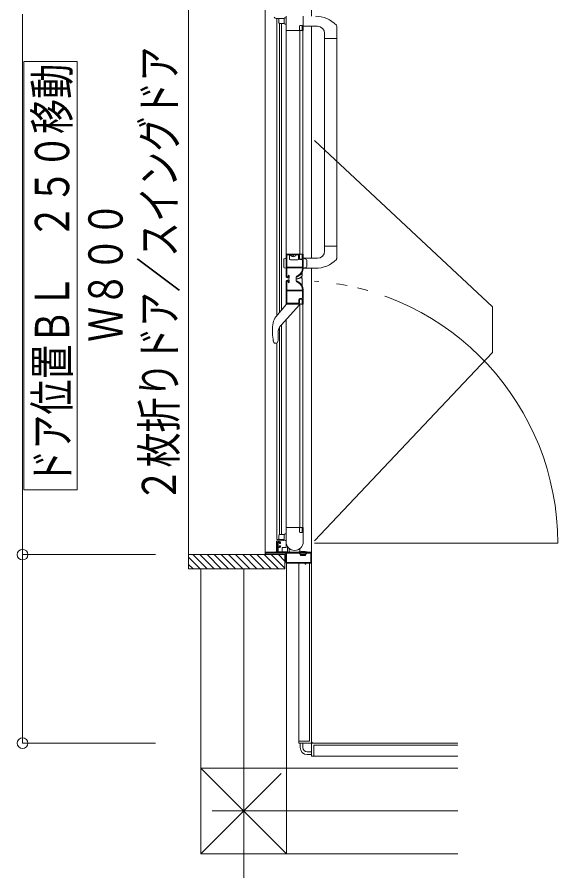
# Model space of a CAD drawing. Units: millimetres on the paper. Extents: x -305 to 305, y -152 to 152.
# Drawn here: x -221.23 to -190.93, y 13.56 to 61.77 of the extents above; entities that cross this region are included whole.
import ezdxf
from ezdxf.enums import TextEntityAlignment as Align

# ---------------------------------------------------------------- set-up
doc = ezdxf.new("R2010")
doc.units = ezdxf.units.MM
doc.linetypes.add('LONG_CHAIN', pattern=[21, 18, -1, 1, -1])
doc.linetypes.add('LONG_DOUBLE_CHAIN', pattern=[21.8, 18, -1, 0.6, -0.6, 0.6, -1])
doc.layers.add('0-0_0', color=7, linetype='Continuous', lineweight=9)
doc.layers.add('0-1_VIEW0001', color=7, linetype='Continuous', lineweight=9)
doc.styles.add('ＭＳ ゴシック', font='')
doc.styles.get('ＭＳ ゴシック').set_extended_font_data('MS Gothic')

# ---------------------------------------------------------------- blocks, each defined once
blk = doc.blocks.new('_ORIGIN')
at = {"layer": '0-0_0'}
blk.add_line((0, 0), (-1, 0), dxfattribs=at)
blk.add_circle((0, 0), 0.5, dxfattribs=at)

msp = doc.modelspace()

# ---------------------------------------------------------------- linework, layer by layer
at = {"layer": '0-1_VIEW0001'}
for p, q in [((-211.632, 30.864), (-211.632, 63.343)), ((-220.931, 32.263), (-220.931, 61.943)), ((-206.16, 61.743), (-206.22, 61.743)), ((-206.16, 61.031), (-206.16, 61.823)), ((-205.2, 61.823), (-205.2, 61.035)), ((-206.722, 61.703), (-206.26, 61.703)), ((-206.673, 45.049), (-206.673, 61.703)), ((-206.56, 61.663), (-206.56, 61.463)), ((-206.532, 45.228), (-206.532, 61.423)), ((-206.52, 61.423), (-206.26, 61.423)), ((-206.42, 45.364), (-206.42, 61.423)), ((-206.26, 61.423), (-206.26, 61.703)), ((-206.22, 61.383), (-206.16, 61.383)), ((-205.412, 61.263), (-205.412, 61.083)), ((-205.272, 61.303), (-205.372, 61.303)), ((-205.252, 61.046), (-205.252, 61.283)), ((-205.2, 61.262), (-204.4, 61.262)), ((-204.732, 61.263), (-204.732, 48.263)), ((-203.32, 61.27), (-203.32, 48.256)), ((-205.399, 61.023), (-206.152, 61.023)), ((-205.382, 61.04), (-205.388, 61.028)), ((-205.38, 61.051), (-205.38, 61.046)), ((-205.38, 61.023), (-205.38, 48.503)), ((-205.243, 61.028), (-205.25, 61.04)), ((-205.212, 61.023), (-205.233, 61.023)), ((-205.212, 48.503), (-205.212, 61.023)), ((-204, 60.862), (-204, 48.662)), ((-204, 60.582), (-203.32, 60.582)), ((-217.861, 59.294), (-220.861, 59.294)), ((-220.861, 35.294), (-220.861, 59.294)), ((-217.861, 35.294), (-217.861, 59.294)), ((-204, 48.943), (-203.32, 48.943)), ((-206.28, 47.757), (-206.28, 48.209)), ((-206.16, 48.263), (-206.259, 48.237)), ((-206.16, 48.503), (-205.96, 48.503)), ((-206.16, 48.463), (-206.16, 48.495)), ((-206.152, 48.503), (-205.212, 48.503)), ((-206.14, 48.503), (-206.135, 48.503)), ((-206.135, 48.503), (-206.093, 48.503)), ((-206.12, 47.767), (-206.12, 48.455)), ((-206.112, 48.463), (-205.46, 48.463)), ((-206.093, 48.503), (-206.019, 48.503)), ((-205.96, 48.463), (-205.96, 48.223)), ((-205.926, 48.463), (-205.88, 48.463)), ((-205.743, 48.363), (-205.743, 48.399)), ((-205.68, 48.463), (-205.634, 48.463)), ((-205.46, 48.223), (-205.46, 48.463)), ((-205.448, 48.451), (-205.448, 48.251)), ((-205.412, 48.443), (-205.412, 48.263)), ((-205.388, 48.497), (-205.382, 48.485)), ((-205.38, 48.479), (-205.38, 48.475)), ((-205.372, 48.223), (-205.272, 48.223)), ((-205.252, 48.243), (-205.252, 48.479)), ((-205.25, 48.485), (-205.243, 48.497)), ((-205.233, 48.503), (-205.212, 48.503)), ((-205.2, 48.491), (-205.2, 47.702)), ((-205.2, 48.263), (-205.044, 48.221)), ((-205.2, 48.263), (-204.4, 48.263)), ((-206.16, 47.703), (-206.259, 47.73)), ((-205.248, 47.759), (-206.112, 47.759)), ((-205.5, 48.183), (-205.92, 48.183)), ((-205.388, 48.191), (-205.296, 48.191)), ((-205.236, 48.131), (-205.236, 47.771)), ((-205.2, 47.703), (-205.044, 47.745)), ((-205, 47.803), (-205, 48.163)), ((-206.12, 47.715), (-206.12, 47.247)), ((-205.248, 47.723), (-206.112, 47.723)), ((-206.036, 47.227), (-206.036, 47.268)), ((-205.996, 47.291), (-205.996, 47.171)), ((-205.44, 47.286), (-205.544, 47.226)), ((-205.539, 47.27), (-205.458, 47.317)), ((-205.264, 47.463), (-205.264, 47.278)), ((-205.236, 47.702), (-205.236, 47.711)), ((-204.518, 47.703), (-205.2, 47.703)), ((-204.732, 47.703), (-204.732, 21.223)), ((-204.732, 47.703), (-204.732, 21.123)), ((-204.732, 47.703), (-204.732, 31.803)), ((-206.16, 46.935), (-206.16, 45.711)), ((-206.12, 46.491), (-206.12, 46.959)), ((-206.08, 47.207), (-206.056, 47.207)), ((-206.08, 46.999), (-206.056, 46.999)), ((-206.016, 47.151), (-206.04, 47.151)), ((-206.016, 47.055), (-206.04, 47.055)), ((-206.036, 46.979), (-206.036, 46.937)), ((-205.996, 46.915), (-205.996, 47.035)), ((-205.6, 47.214), (-205.6, 47.122)), ((-205.6, 46.99), (-205.6, 47.085)), ((-205.548, 47.227), (-205.588, 47.227)), ((-205.548, 46.978), (-205.588, 46.978)), ((-205.44, 46.919), (-205.544, 46.979)), ((-205.539, 46.935), (-205.458, 46.888)), ((-205.272, 47.128), (-205.272, 47.213)), ((-205.264, 46.742), (-205.264, 47.103)), ((-206.12, 46.439), (-206.12, 45.751)), ((-205.248, 46.483), (-206.112, 46.483)), ((-205.248, 46.447), (-206.112, 46.447)), ((-205.236, 46.504), (-205.236, 46.495)), ((-205.236, 46.075), (-205.236, 46.435)), ((-205.2, 45.715), (-205.2, 46.504)), ((-205.448, 45.755), (-205.448, 45.955)), ((-205.412, 45.763), (-205.412, 45.943)), ((-205.388, 46.015), (-205.296, 46.015)), ((-205.372, 45.983), (-205.272, 45.983)), ((-205.252, 45.963), (-205.252, 45.726)), ((-206.731, 44.986), (-206.14, 45.703)), ((-205.42, 45.643), (-206.426, 44.543)), ((-205.212, 45.703), (-206.16, 45.703)), ((-206.152, 45.703), (-205.399, 45.703)), ((-206.112, 45.743), (-205.46, 45.743)), ((-205.42, 45.703), (-205.42, 45.643)), ((-205.388, 45.708), (-205.382, 45.72)), ((-205.38, 45.726), (-205.38, 45.731)), ((-205.38, 33.183), (-205.38, 45.703)), ((-205.25, 45.72), (-205.243, 45.708)), ((-205.233, 45.703), (-205.212, 45.703)), ((-205.212, 45.703), (-205.212, 33.183)), ((-206.728, 44.984), (-206.731, 44.986)), ((-206.16, 32.063), (-206.16, 44.834)), ((-206.883, 44.644), (-206.886, 44.645)), ((-206.529, 32.783), (-206.529, 44.395)), ((-206.417, 32.783), (-206.417, 44.552)), ((-206.608, 44.074), (-206.607, 43.743)), ((-206.892, 43.736), (-206.889, 43.736)), ((-206.876, 43.639), (-206.873, 43.629)), ((-206.873, 43.629), (-206.84, 43.542)), ((-206.725, 43.503), (-206.784, 43.503)), ((-206.671, 32.503), (-206.671, 43.503)), ((-206.607, 43.708), (-206.607, 43.708)), ((-217.861, 35.294), (-220.861, 35.294)), ((-206.52, 32.783), (-206.26, 32.783)), ((-206.26, 32.783), (-206.26, 32.503)), ((-206.22, 32.823), (-206.16, 32.823)), ((-205.212, 33.183), (-206.16, 33.183)), ((-205.399, 33.183), (-206.152, 33.183)), ((-205.412, 32.943), (-205.412, 33.123)), ((-205.382, 33.165), (-205.388, 33.177)), ((-205.38, 33.155), (-205.38, 33.159)), ((-205.272, 32.903), (-205.372, 32.903)), ((-205.252, 33.159), (-205.252, 32.923)), ((-205.243, 33.177), (-205.25, 33.165)), ((-205.212, 33.183), (-205.233, 33.183)), ((-205.2, 32.383), (-205.2, 33.171)), ((-206.689, 31.823), (-206.689, 32.403)), ((-206.671, 32.503), (-206.26, 32.503)), ((-206.64, 31.795), (-206.64, 32.343)), ((-206.52, 32.383), (-206.6, 32.383)), ((-206.6, 32.111), (-206.6, 32.327)), ((-206.588, 32.339), (-206.532, 32.339)), ((-206.56, 32.543), (-206.56, 32.743)), ((-206.52, 32.327), (-206.52, 32.291)), ((-206.48, 32.291), (-206.48, 32.343)), ((-206.16, 32.463), (-206.22, 32.463)), ((-206.16, 32.462), (-206.16, 32.383)), ((-206.705, 31.835), (-206.705, 31.823)), ((-206.089, 31.823), (-206.64, 31.823)), ((-206.6, 31.795), (-206.6, 32.051)), ((-206.532, 32.099), (-206.588, 32.099)), ((-206.588, 32.063), (-206.52, 32.063)), ((-206.52, 32.147), (-206.52, 32.111)), ((-206.508, 32.279), (-206.492, 32.279)), ((-206.492, 32.159), (-206.508, 32.159)), ((-206.48, 32.103), (-206.48, 32.147)), ((-206.081, 32.123), (-206.081, 31.831)), ((-205.98, 31.843), (-205.98, 32.008)), ((-205.38, 31.829), (-205.38, 32.008)), ((-213.471, 31.663), (-220.931, 31.663)), ((-213.471, 31.663), (-220.931, 31.663)), ((-206.232, 31.663), (-211.632, 31.663)), ((-211.632, 31.515), (-210.98, 30.863)), ((-211.384, 31.663), (-210.584, 30.863)), ((-210.988, 31.663), (-210.188, 30.863)), ((-210.592, 31.663), (-209.792, 30.863)), ((-210.192, 31.663), (-209.392, 30.863)), ((-209.792, 31.663), (-208.992, 30.863)), ((-209.392, 31.663), (-208.592, 30.863)), ((-208.992, 31.663), (-208.192, 30.863)), ((-208.592, 31.663), (-207.792, 30.863)), ((-208.192, 31.663), (-207.392, 30.863)), ((-207.792, 31.663), (-206.992, 30.863)), ((-207.392, 31.663), (-206.592, 30.863)), ((-207.332, 31.803), (-204.732, 31.803)), ((-207.332, 31.771), (-207.332, 31.675)), ((-206.652, 31.783), (-207.32, 31.783)), ((-207.32, 31.663), (-207.304, 31.663)), ((-207.292, 31.675), (-207.292, 31.731)), ((-207.28, 31.743), (-206.184, 31.743)), ((-206.992, 31.663), (-206.232, 30.903)), ((-206.592, 31.663), (-206.232, 31.303)), ((-204.752, 31.783), (-206.588, 31.783)), ((-206.232, 31.663), (-206.232, 30.863)), ((-206.172, 31.731), (-206.172, 31.223)), ((-206.136, 31.731), (-206.136, 31.231)), ((-204.78, 31.743), (-206.124, 31.743)), ((-205.452, 31.783), (-205.452, 31.799)), ((-205.352, 31.663), (-205.4, 31.725)), ((-205.386, 31.771), (-205.386, 31.755)), ((-205.352, 31.623), (-205.352, 31.663)), ((-205.352, 31.663), (-205.072, 31.663)), ((-205.072, 31.623), (-205.352, 31.623)), ((-205.038, 31.771), (-205.038, 31.755)), ((-204.972, 31.783), (-204.972, 31.799)), ((-204.768, 31.231), (-204.768, 31.731)), ((-204.732, 31.223), (-204.732, 31.763)), ((-220.931, 21.703), (-220.931, 31.063)), ((-211.632, 31.119), (-211.376, 30.863)), ((-211.632, 30.863), (-206.232, 30.863)), ((-210.932, 30.863), (-210.932, 14.904)), ((-206.132, 31.183), (-206.132, 14.904)), ((-206.132, 31.183), (-205.096, 31.183)), ((-206.124, 31.219), (-204.78, 31.219)), ((-205.452, 31.183), (-205.452, 21.103)), ((-205.084, 31.171), (-205.084, 31.131)), ((-205.076, 31.123), (-205.06, 31.123)), ((-205.052, 31.131), (-205.052, 31.171)), ((-205.04, 31.183), (-204.772, 31.183)), ((-204.852, 31.183), (-204.852, 21.223)), ((-204.852, 21.223), (-205.452, 21.223)), ((-213.471, 21.103), (-220.931, 21.103)), ((-204.752, 21.103), (-205.452, 21.103)), ((-205.372, 20.863), (-205.372, 21.103)), ((-205.212, 20.863), (-205.212, 21.103)), ((-204.732, 21.083), (-204.732, 20.383)), ((-204.712, 21.103), (-196.532, 21.103)), ((-196.532, 21.103), (-204.613, 21.103)), ((-204.612, 20.983), (-196.532, 20.983)), ((-204.612, 20.983), (-204.612, 20.383)), ((-204.972, 20.623), (-204.732, 20.623)), ((-204.972, 20.463), (-204.732, 20.463)), ((-204.732, 20.383), (-196.532, 20.383)), ((-206.132, 14.904), (-210.932, 19.704)), ((-196.532, 19.704), (-210.932, 19.704)), ((-206.432, 19.404), (-210.932, 14.904)), ((-196.532, 14.904), (-210.932, 14.904))]:
    msp.add_line(p, q, dxfattribs=at)
at = {"layer": '0-1_VIEW0001', "linetype": 'LONG_DOUBLE_CHAIN'}
for p, q in [((-194.582, 45.546), (-204.572, 54.87)), ((-194.582, 45.546), (-194.582, 42.993)), ((-194.582, 42.993), (-204.572, 32.433)), ((-190.93, 32.303), (-204.572, 32.303))]:
    msp.add_line(p, q, dxfattribs=at)
at = {"layer": '0-1_VIEW0001', "linetype": 'LONG_CHAIN'}
for p, q in [((-208.532, 30.863), (-208.532, 13.561)), ((-196.532, 17.305), (-210.303, 17.305))]:
    msp.add_line(p, q, dxfattribs=at)
at = {"layer": '0-1_VIEW0001'}
for points in [[(-207.332, 31.803), (-207.332, 62.403), (-204.732, 62.403), (-204.732, 61.823)], [(-205.372, 61.303), (-205.4, 61.291), (-205.412, 61.263)], [(-205.252, 61.283), (-205.258, 61.297), (-205.272, 61.303)], [(-206.152, 61.023), (-206.158, 61.025), (-206.16, 61.031)], [(-205.212, 61.023), (-206.16, 61.023), (-206.16, 47.271)], [(-205.412, 61.083), (-205.406, 61.069), (-205.392, 61.063), (-205.384, 61.059), (-205.38, 61.051)], [(-205.388, 61.028), (-205.393, 61.024), (-205.399, 61.023)], [(-205.38, 61.046), (-205.38, 61.043), (-205.382, 61.04)], [(-205.25, 61.04), (-205.252, 61.043), (-205.252, 61.046)], [(-205.233, 61.023), (-205.239, 61.024), (-205.243, 61.028)], [(-205.2, 61.035), (-205.204, 61.026), (-205.212, 61.023)], [(-206.16, 48.495), (-206.158, 48.5), (-206.152, 48.503)], [(-206.12, 48.455), (-206.118, 48.46), (-206.112, 48.463)], [(-205.777, 48.363), (-205.777, 48.399), (-205.743, 48.399)], [(-205.46, 48.463), (-205.452, 48.459), (-205.448, 48.451)], [(-205.448, 48.251), (-205.43, 48.208), (-205.388, 48.191)], [(-205.38, 48.475), (-205.384, 48.466), (-205.392, 48.463), (-205.406, 48.457), (-205.412, 48.443)], [(-205.412, 48.263), (-205.4, 48.234), (-205.372, 48.223)], [(-205.399, 48.503), (-205.393, 48.501), (-205.388, 48.497)], [(-205.382, 48.485), (-205.38, 48.483), (-205.38, 48.479)], [(-205.272, 48.223), (-205.258, 48.229), (-205.252, 48.243)], [(-205.252, 48.479), (-205.252, 48.483), (-205.25, 48.485)], [(-205.243, 48.497), (-205.239, 48.501), (-205.233, 48.503)], [(-205.212, 48.503), (-205.204, 48.499), (-205.2, 48.491)], [(-206.112, 47.759), (-206.118, 47.761), (-206.12, 47.767)], [(-205.296, 48.191), (-205.254, 48.173), (-205.236, 48.131)], [(-205.236, 47.771), (-205.24, 47.762), (-205.248, 47.759)], [(-206.112, 47.723), (-206.118, 47.72), (-206.12, 47.715)], [(-206.036, 47.268), (-206.037, 47.272), (-206.039, 47.276), (-206.028, 47.313), (-205.996, 47.291)], [(-205.544, 47.226), (-205.58, 47.244), (-205.548, 47.269), (-205.544, 47.269), (-205.539, 47.27)], [(-205.458, 47.317), (-205.367, 47.388), (-205.295, 47.48), (-205.252, 47.587), (-205.236, 47.702)], [(-205.2, 47.702), (-205.217, 47.578), (-205.264, 47.462), (-205.341, 47.363), (-205.44, 47.286)], [(-205.236, 47.711), (-205.24, 47.719), (-205.248, 47.723)], [(-206.056, 47.207), (-206.042, 47.213), (-206.036, 47.227)], [(-206.056, 46.999), (-206.042, 46.993), (-206.036, 46.979)], [(-206.036, 46.937), (-206.037, 46.933), (-206.039, 46.93), (-206.028, 46.892), (-205.996, 46.915)], [(-205.996, 47.171), (-206.002, 47.157), (-206.016, 47.151)], [(-205.996, 47.035), (-206.002, 47.049), (-206.016, 47.055)], [(-205.544, 46.979), (-205.58, 46.961), (-205.548, 46.936), (-205.544, 46.936), (-205.539, 46.935)], [(-205.458, 46.888), (-205.367, 46.817), (-205.295, 46.726), (-205.252, 46.618), (-205.236, 46.504)], [(-205.2, 46.504), (-205.217, 46.628), (-205.264, 46.744), (-205.341, 46.842), (-205.44, 46.919)], [(-206.112, 46.483), (-206.118, 46.485), (-206.12, 46.491)], [(-206.112, 46.447), (-206.118, 46.444), (-206.12, 46.439)], [(-205.236, 46.495), (-205.24, 46.486), (-205.248, 46.483)], [(-205.236, 46.435), (-205.24, 46.443), (-205.248, 46.447)], [(-205.448, 45.955), (-205.43, 45.997), (-205.388, 46.015)], [(-205.412, 45.943), (-205.4, 45.971), (-205.372, 45.983)], [(-205.296, 46.015), (-205.254, 46.032), (-205.236, 46.075)], [(-205.272, 45.983), (-205.258, 45.977), (-205.252, 45.963)], [(-206.16, 45.711), (-206.158, 45.705), (-206.152, 45.703)], [(-206.12, 45.751), (-206.118, 45.745), (-206.112, 45.743)], [(-205.46, 45.743), (-205.452, 45.746), (-205.448, 45.755)], [(-205.38, 45.731), (-205.384, 45.739), (-205.392, 45.743), (-205.406, 45.749), (-205.412, 45.763)], [(-205.399, 45.703), (-205.393, 45.704), (-205.388, 45.708)], [(-205.382, 45.72), (-205.38, 45.723), (-205.38, 45.726)], [(-205.252, 45.726), (-205.252, 45.723), (-205.25, 45.72)], [(-205.243, 45.708), (-205.239, 45.704), (-205.233, 45.703)], [(-205.212, 45.703), (-205.204, 45.706), (-205.2, 45.715)], [(-206.873, 43.629), (-206.874, 43.631), (-206.876, 43.644), (-206.879, 43.667), (-206.884, 43.699), (-206.889, 43.736)], [(-206.152, 33.183), (-206.158, 33.18), (-206.16, 33.175)], [(-205.412, 33.123), (-205.406, 33.137), (-205.392, 33.143), (-205.384, 33.146), (-205.38, 33.155)], [(-205.372, 32.903), (-205.4, 32.914), (-205.412, 32.943)], [(-205.388, 33.177), (-205.393, 33.181), (-205.399, 33.183)], [(-205.38, 33.159), (-205.38, 33.163), (-205.382, 33.165)], [(-205.252, 32.923), (-205.258, 32.909), (-205.272, 32.903)], [(-205.25, 33.165), (-205.252, 33.163), (-205.252, 33.159)], [(-205.233, 33.183), (-205.239, 33.181), (-205.243, 33.177)], [(-205.2, 33.171), (-205.204, 33.179), (-205.212, 33.183)], [(-206.657, 32.435), (-206.431, 32.435), (-206.322, 32.463)], [(-206.6, 32.383), (-206.628, 32.371), (-206.64, 32.343)], [(-206.6, 32.327), (-206.596, 32.335), (-206.588, 32.339)], [(-206.532, 32.339), (-206.524, 32.335), (-206.52, 32.327)], [(-206.48, 32.343), (-206.492, 32.371), (-206.52, 32.383)], [(-206.251, 32.481), (-206.262, 32.478), (-206.282, 32.473), (-206.302, 32.468), (-206.322, 32.463)], [(-206.705, 31.835), (-206.708, 31.832), (-206.71, 31.83), (-206.712, 31.828), (-206.714, 31.826), (-206.715, 31.825), (-206.716, 31.824), (-206.717, 31.823), (-206.717, 31.823)], [(-206.588, 32.099), (-206.596, 32.102), (-206.6, 32.111)], [(-206.6, 32.051), (-206.596, 32.059), (-206.588, 32.063)], [(-206.52, 32.111), (-206.524, 32.102), (-206.532, 32.099)], [(-206.52, 32.291), (-206.516, 32.282), (-206.508, 32.279)], [(-206.508, 32.159), (-206.516, 32.155), (-206.52, 32.147)], [(-206.52, 32.063), (-206.492, 32.074), (-206.48, 32.103)], [(-206.492, 32.279), (-206.484, 32.282), (-206.48, 32.291)], [(-206.48, 32.147), (-206.484, 32.155), (-206.492, 32.159)], [(-206.374, 31.823), (-206.374, 32.063), (-206.16, 32.063)], [(-207.32, 31.783), (-207.328, 31.779), (-207.332, 31.771)], [(-207.332, 31.675), (-207.328, 31.666), (-207.32, 31.663)], [(-207.304, 31.663), (-207.296, 31.666), (-207.292, 31.675)], [(-207.292, 31.731), (-207.288, 31.739), (-207.28, 31.743)], [(-206.64, 31.795), (-206.644, 31.786), (-206.652, 31.783)], [(-206.588, 31.783), (-206.596, 31.786), (-206.6, 31.795)], [(-206.184, 31.743), (-206.176, 31.739), (-206.172, 31.731)], [(-206.124, 31.743), (-206.132, 31.739), (-206.136, 31.731)], [(-205.072, 31.623), (-205.072, 31.663), (-205.024, 31.725)], [(-204.768, 31.731), (-204.772, 31.739), (-204.78, 31.743)], [(-204.732, 31.763), (-204.738, 31.777), (-204.752, 31.783)], [(-206.172, 31.223), (-206.16, 31.194), (-206.132, 31.183)], [(-206.136, 31.231), (-206.132, 31.222), (-206.124, 31.219)], [(-205.096, 31.183), (-205.088, 31.179), (-205.084, 31.171)], [(-205.084, 31.131), (-205.082, 31.125), (-205.076, 31.123)], [(-205.06, 31.123), (-205.054, 31.125), (-205.052, 31.131)], [(-205.052, 31.171), (-205.048, 31.179), (-205.04, 31.183)], [(-204.78, 31.219), (-204.772, 31.222), (-204.768, 31.231)], [(-204.772, 31.183), (-204.744, 31.194), (-204.732, 31.223)]]:
    msp.add_lwpolyline(points, dxfattribs=at)
for centre, radius, start, end in [((-206.719, 61.82), 0.118, 205.7869, 271.5374), ((-206.22, 61.703), 0.04, 90, 180), ((-204.518, 60.182), 1.64, 44.2201, 90), ((-206.52, 61.663), 0.04, 90, 180), ((-206.52, 61.463), 0.04, 180, 270), ((-206.22, 61.423), 0.04, 180, 270), ((-204.4, 60.862), 0.4, 0, 90), ((-203.4, 61.27), 0.08, 0, 44.2201), ((-206.252, 48.209), 0.028, 105, 180), ((-205.92, 48.223), 0.04, 180, 270), ((-205.919, 48.452), 0.011, 90, 217.7141), ((-205.76, 48.575), 0.212, 217.7141, 265.4006), ((-205.76, 48.575), 0.212, 274.5994, 322.2859), ((-205.601, 48.452), 0.011, 322.2859, 90), ((-205.5, 48.223), 0.04, 270, 0), ((-205.06, 48.163), 0.06, 0, 75), ((-204.4, 48.663), 0.4, 270, 0), ((-203.4, 48.255), 0.08, 315.7799, 0), ((-206.252, 47.757), 0.028, 180, 255), ((-205.06, 47.803), 0.06, 285, 0), ((-204.518, 49.343), 1.64, 270, 315.7799), ((-206.04, 47.271), 0.12, 180, 270), ((-206.08, 47.247), 0.04, 180, 270), ((-205.68, 47.735), 0.632, 278.5307, 309.4456), ((-205.304, 47.278), 0.04, 309.4456, 0), ((-206.04, 46.935), 0.12, 90, 180), ((-206.08, 46.959), 0.04, 90, 180), ((-205.588, 47.215), 0.012, 90, 180), ((-205.588, 47.122), 0.012, 180, 278.5307), ((-205.588, 47.085), 0.012, 98.1091, 180), ((-205.588, 46.99), 0.012, 180, 270), ((-205.68, 47.731), 0.64, 278.1091, 307.3828), ((-205.284, 47.213), 0.012, 0, 127.3828), ((-205.304, 47.103), 0.04, 0, 31.2592), ((-206.176, 44.528), 0.72, 140.4856, 170.6985), ((-203.989, 44.17), 2.935, 170.6985, 188.5184), ((-205.914, 44.075), 0.693, 137.5638, 180.1113), ((-206.784, 43.563), 0.06, 200.9739, 270), ((-206.725, 43.583), 0.08, 270, 324.184), ((-206.887, 43.7), 0.28, 324.184, 1.096), ((-225.019, 43.702), 18.412, 0.0166, 0.1273), ((-205.771, 43.707), 0.836, 179.9965, 180.4865), ((-206.884, 43.7), 0.277, 359.9707, 0.7402), ((-206.52, 32.743), 0.04, 90, 180), ((-206.22, 32.783), 0.04, 90, 180), ((-206.657, 32.403), 0.032, 90, 180), ((-206.52, 32.543), 0.04, 180, 270), ((-206.22, 32.503), 0.04, 180, 270), ((-205.68, 32.383), 0.48, 180, 0), ((-206.697, 31.823), 0.02, 180, 270), ((-206.697, 31.823), 0.008, 180, 270), ((-206.697, 31.823), 0.008, 270, 0), ((-206.397, 31.823), 0.02, 270, 0), ((-206.089, 31.831), 0.008, 270, 0), ((-205.94, 31.843), 0.04, 180, 270), ((-205.432, 31.799), 0.02, 102.424, 180), ((-205.212, 30.8), 1.043, 77.576, 102.424), ((-204.992, 31.799), 0.02, 0, 77.576), ((-205.39, 31.733), 0.012, 109.4712, 217.1609), ((-205.398, 31.771), 0.012, 0, 90), ((-205.398, 31.755), 0.012, 289.4712, 0), ((-205.026, 31.771), 0.012, 90, 180), ((-205.026, 31.755), 0.012, 180, 250.5288), ((-205.034, 31.733), 0.012, 322.8392, 70.5288), ((-204.612, 21.223), 0.12, 180, 270), ((-204.972, 20.863), 0.4, 180, 270), ((-204.972, 20.863), 0.24, 180, 270), ((-204.752, 21.123), 0.02, 270, 0), ((-204.712, 21.083), 0.02, 90, 180)]:
    msp.add_arc(centre, radius, start, end, dxfattribs=at)
at = {"layer": '0-1_VIEW0001', "linetype": 'LONG_DOUBLE_CHAIN'}
msp.add_arc((-205.656, 32.303), 14.726, 360, 85.7784, dxfattribs=at)

# ---------------------------------------------------------------- block references
at = {"layer": '0-1_VIEW0001', "xscale": 0.6, "yscale": 0.6}
for p, rotation in [((-220.931, 31.663), 270), ((-220.931, 31.663), 90), ((-220.931, 21.103), 270)]:
    msp.add_blockref('_ORIGIN', p, dxfattribs=dict(at, rotation=rotation))

# ---------------------------------------------------------------- texts
at = {"layer": '0-1_VIEW0001', "style": 'ＭＳ ゴシック', "width": 0.75}
for s, p in [('２枚折りドア／スイングドア', (-211.747, 34.579)), ('ドア位置ＢＬ\u3000２５０移動', (-217.741, 35.579)), ('Ｗ８００', (-214.744, 43.579))]:
    msp.add_text(s, height=1.921, rotation=90, dxfattribs=at).set_placement(p, align=Align.BOTTOM_LEFT)

doc.saveas('drawing.dxf')
